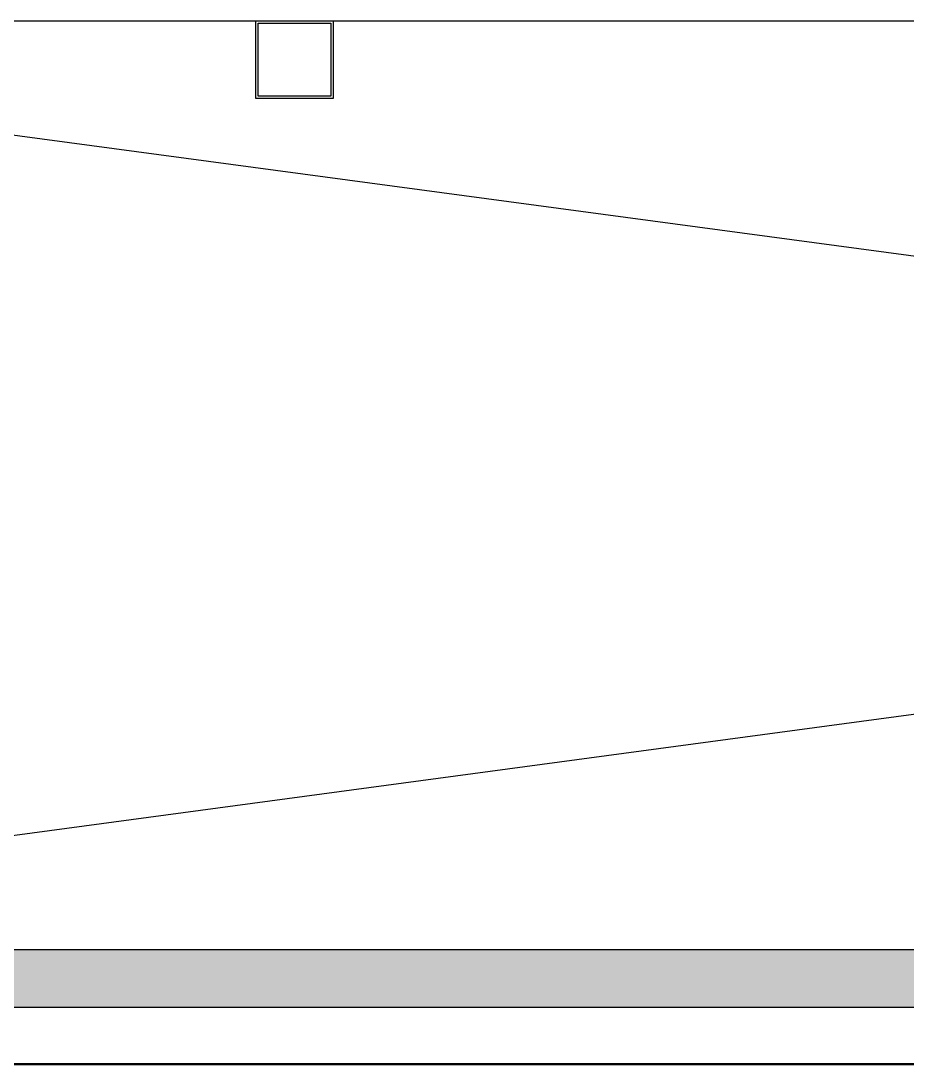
# Model space of a CAD drawing. Header units: centimetres. Extents: x 26200 to 113000, y -600 to 9300.
# Drawn here: x 88570.1 to 88799.3, y 7039 to 7308.6 of the extents above; entities that cross this region are included whole.
import ezdxf

# ---------------------------------------------------------------- set-up
doc = ezdxf.new("R2010")
doc.units = ezdxf.units.CM
for name, color, linetype in [('A-ELEV-04', 8, 'Continuous'), ('A-WALL', 8, 'Continuous'), ('A-WALL-HTCH', 8, 'Continuous'), ('A-WALL-SNWPNL', 8, 'Continuous'), ('S-STEL', 3, 'Continuous')]:
    doc.layers.add(name, color=color, linetype=linetype)
doc.layers.add('GEB-BEZUG', color=8, linetype='Continuous', lineweight=50, true_color=0xffff00)

msp = doc.modelspace()

# ---------------------------------------------------------------- hatches: boundary and pattern name
at = {"layer": 'A-WALL-HTCH'}
h = msp.add_hatch(dxfattribs=at)
h.set_pattern_fill('DASH', color=256)
h.set_pattern_definition([(0, (-28157.4476, -0.018), (3.175, 3.175), [3.175, -3.175])])
h.paths.add_polyline_path([(89140.86, 7068.62), (88348.36, 7068.62), (88348.36, 7263.62), (88333.36, 7263.62), (88333.36, 7068.62), (87440.86, 7068.62), (87440.86, 7053.62), (89140.86, 7053.62)])

# ---------------------------------------------------------------- linework, layer by layer
at = {"layer": 'A-ELEV-04'}
for p, q in [((88348.36, 7068.62), (90133.36, 7308.62)), ((90133.36, 7068.62), (88348.36, 7308.62))]:
    msp.add_line(p, q, dxfattribs=at)
at = {"layer": 'A-WALL'}
for p, q in [((88348.36, 7068.62), (90133.36, 7068.62)), ((90148.36, 7053.62), (87395.86, 7053.62))]:
    msp.add_line(p, q, dxfattribs=at)
at = {"layer": 'A-WALL-SNWPNL'}
msp.add_line((88540.86, 7308.59), (89195.86, 7308.59), dxfattribs=at)
at = {"layer": 'GEB-BEZUG'}
msp.add_line((88449.31, 7039.01), (89948.72, 7039.01), dxfattribs=at)
at = {"layer": 'S-STEL', "elevation": 0}
for points in [[(88630.86, 7308.59), (88650.86, 7308.59), (88650.86, 7288.59), (88630.86, 7288.59)], [(88631.46, 7307.99), (88650.26, 7307.99), (88650.26, 7289.19), (88631.46, 7289.19)]]:
    msp.add_lwpolyline(points, close=True, dxfattribs=at)

doc.saveas('drawing.dxf')
